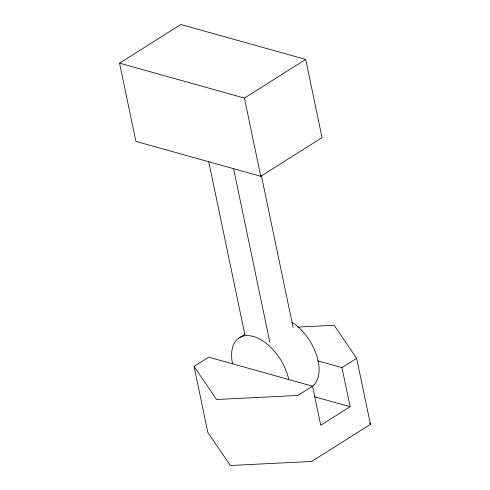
<?xml version="1.0" encoding="UTF-8"?>
<svg xmlns="http://www.w3.org/2000/svg" width="490" height="490" viewBox="0 0 490 490"><rect width="100%" height="100%" fill="white"/><g stroke="black" fill="none" stroke-linecap="round" stroke-linejoin="round"><path stroke-width="0.73" d="M119.554 63.161L180.804 24.5L305.693 59.413L322.028 137.635L260.778 176.296L135.895 141.383L119.554 63.161L244.436 98.074L305.693 59.413M297.675 327.087L334.149 325.274L356.659 358.343L370.446 424.34L311.652 461.458L230.343 465.5L207.827 432.431L194.04 366.434L208.74 357.155L312.559 386.175L320.73 425.289L350.13 406.731L341.959 367.623L317.661 360.83M238.14 338.596L244.528 334.56M312.559 386.175L297.865 395.454L216.549 399.503L194.04 366.434M341.959 367.623L356.659 358.343M314.053 396.643L350.13 406.731M369.601 423.091L370.446 424.34M261.317 175.346L293.094 327.443M244.436 98.074L260.778 176.296M233.503 168.309L269.819 342.13M208.66 161.363L244.976 335.185M232.554 363.813A40.045 23.257 57.7 0 1 253.299 336.465A40.045 23.257 57.7 0 1 288.751 379.523M291.967 322.206A40.045 23.257 57.7 0 1 316.92 356.212A40.045 23.257 57.7 0 1 311.769 386.745"/></g></svg>
